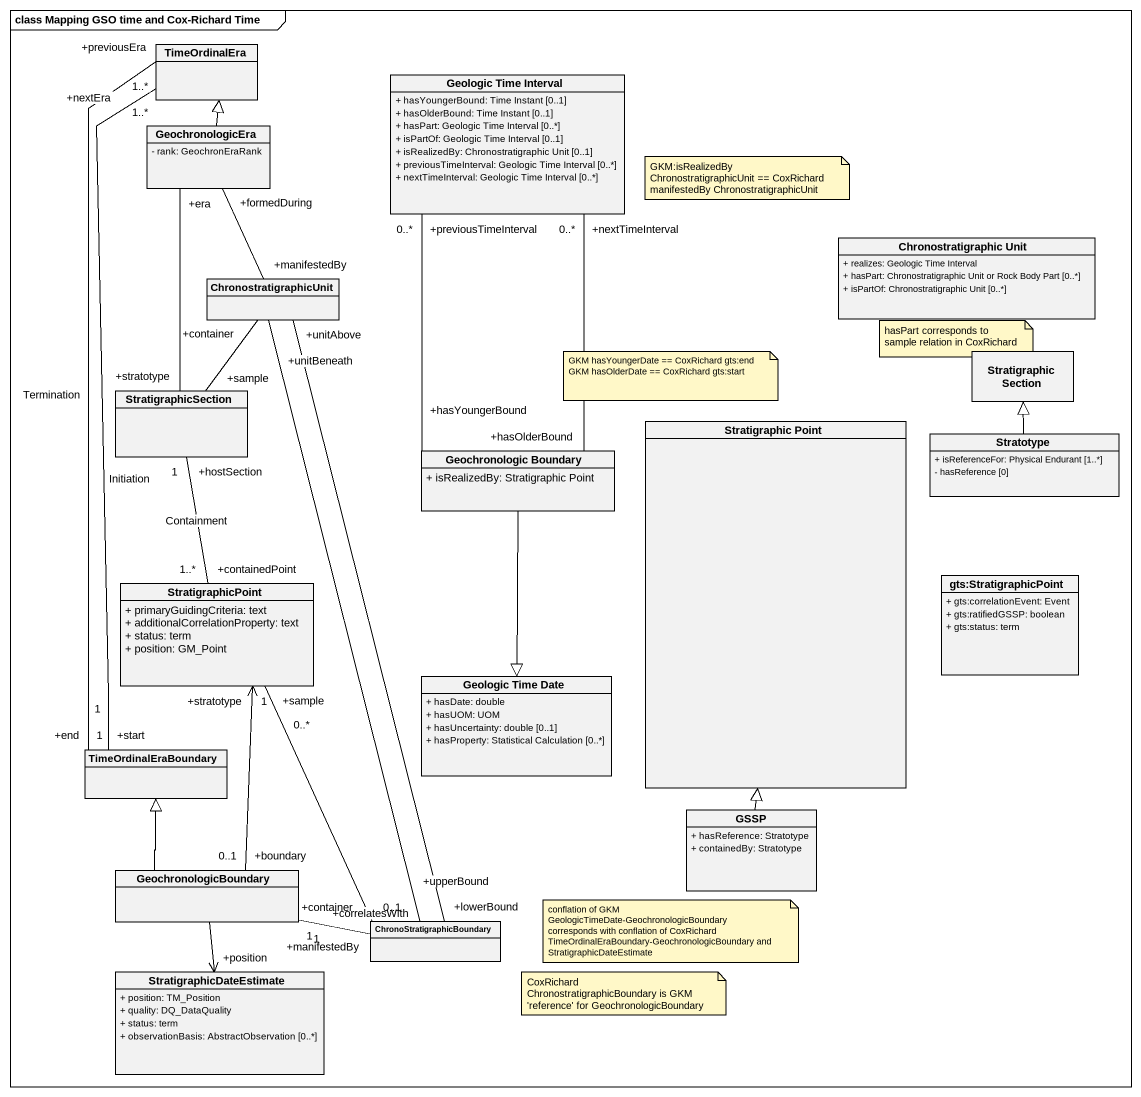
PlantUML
@startuml
mainframe class Mapping GSO time and Cox-Richard Time
hide circle
hide empty members
skinparam classAttributeIconSize 0
class TimeOrdinalEra
class "Geologic Time Interval" as Geologic_Time_Interval {
  + hasYoungerBound: Time Instant [0..1]
  + hasOlderBound: Time Instant [0..1]
  + hasPart: Geologic Time Interval [0..*]
  + isPartOf: Geologic Time Interval [0..1]
  + isRealizedBy: Chronostratigraphic Unit [0..1]
  + previousTimeInterval: Geologic Time Interval [0..*]
  + nextTimeInterval: Geologic Time Interval [0..*]
}
class GeochronologicEra {
  - rank: GeochronEraRank
}
class "Chronostratigraphic Unit" as Chronostratigraphic_Unit {
  + realizes: Geologic Time Interval
  + hasPart: Chronostratigraphic Unit or Rock Body Part [0..*]
  + isPartOf: Chronostratigraphic Unit [0..*]
}
class ChronostratigraphicUnit
class "Stratigraphic Section" as Stratigraphic_Section
class StratigraphicSection
class "Geochronologic Boundary" as Geochronologic_Boundary {
  + isRealizedBy: Stratigraphic Point
}
class "Stratigraphic Point" as Stratigraphic_Point
class Stratotype {
  + isReferenceFor: Physical Endurant [1..*]
  - hasReference [0]
}
class StratigraphicPoint {
  + primaryGuidingCriteria: text
  + additionalCorrelationProperty: text
  + status: term
  + position: GM_Point
}
class "gts:StratigraphicPoint" as gts_StratigraphicPoint {
  + gts:correlationEvent: Event
  + gts:ratifiedGSSP: boolean
  + gts:status: term
}
class "Geologic Time Date" as Geologic_Time_Date {
  + hasDate: double
  + hasUOM: UOM
  + hasUncertainty: double [0..1]
  + hasProperty: Statistical Calculation [0..*]
}
class TimeOrdinalEraBoundary
class GSSP {
  + hasReference: Stratotype
  + containedBy: Stratotype
}
class GeochronologicBoundary
class ChronoStratigraphicBoundary
class StratigraphicDateEstimate {
  + position: TM_Position
  + quality: DQ_DataQuality
  + status: term
  + observationBasis: AbstractObservation [0..*]
}
GeochronologicEra -up-|> TimeOrdinalEra
ChronostratigraphicUnit "+manifestedBy" -up- "+formedDuring" GeochronologicEra
ChronostratigraphicUnit "+unitAbove" -- "+lowerBound" ChronoStratigraphicBoundary
ChronostratigraphicUnit "+unitBeneath" -- "+upperBound" ChronoStratigraphicBoundary
StratigraphicSection "+stratotype" -up- "+era" GeochronologicEra
StratigraphicSection "+sample" -up- "+container" ChronostratigraphicUnit
Geochronologic_Boundary "+hasOlderBound" -up- "+nextTimeInterval\n0..*" Geologic_Time_Interval
Geochronologic_Boundary "+hasYoungerBound" -up- "+previousTimeInterval\n0..*" Geologic_Time_Interval
Geochronologic_Boundary --|> Geologic_Time_Date
Stratotype -up-|> Stratigraphic_Section
StratigraphicPoint "+containedPoint\n1..*" -up- "+hostSection\n1" StratigraphicSection : Containment
TimeOrdinalEraBoundary "+end\n1" -up- "+previousEra\n1..*" TimeOrdinalEra : Termination
TimeOrdinalEraBoundary "+start\n1" -up- "+nextEra\n1..*" TimeOrdinalEra : Initiation
GSSP -up-|> Stratigraphic_Point
GeochronologicBoundary "+boundary\n0..1" -up-> "+stratotype\n1" StratigraphicPoint
GeochronologicBoundary -up-|> TimeOrdinalEraBoundary
GeochronologicBoundary "+correlatesWith\n1" -right- "+manifestedBy\n1" ChronoStratigraphicBoundary
GeochronologicBoundary --> "+position" StratigraphicDateEstimate
ChronoStratigraphicBoundary "+container\n0..1" -up- "+sample\n0..*" StratigraphicPoint
note as N1
  GKM:isRealizedBy ChronostratigraphicUnit == CoxRichard manifestedBy ChronostratigraphicUnit
end note
note as N2
  hasPart corresponds to sample relation in CoxRichard
end note
note as N3
  GKM hasYoungerDate == CoxRichard gts:end
  GKM hasOlderDate == CoxRichard gts:start
end note
note as N4
  conflation of GKM GeologicTimeDate-GeochronologicBoundary corresponds with conflation of CoxRichard TimeOrdinalEraBoundary-GeochronologicBoundary and StratigraphicDateEstimate
end note
note as N5
  CoxRichard ChronostratigraphicBoundary is GKM 'reference' for GeochronologicBoundary
end note
@enduml
